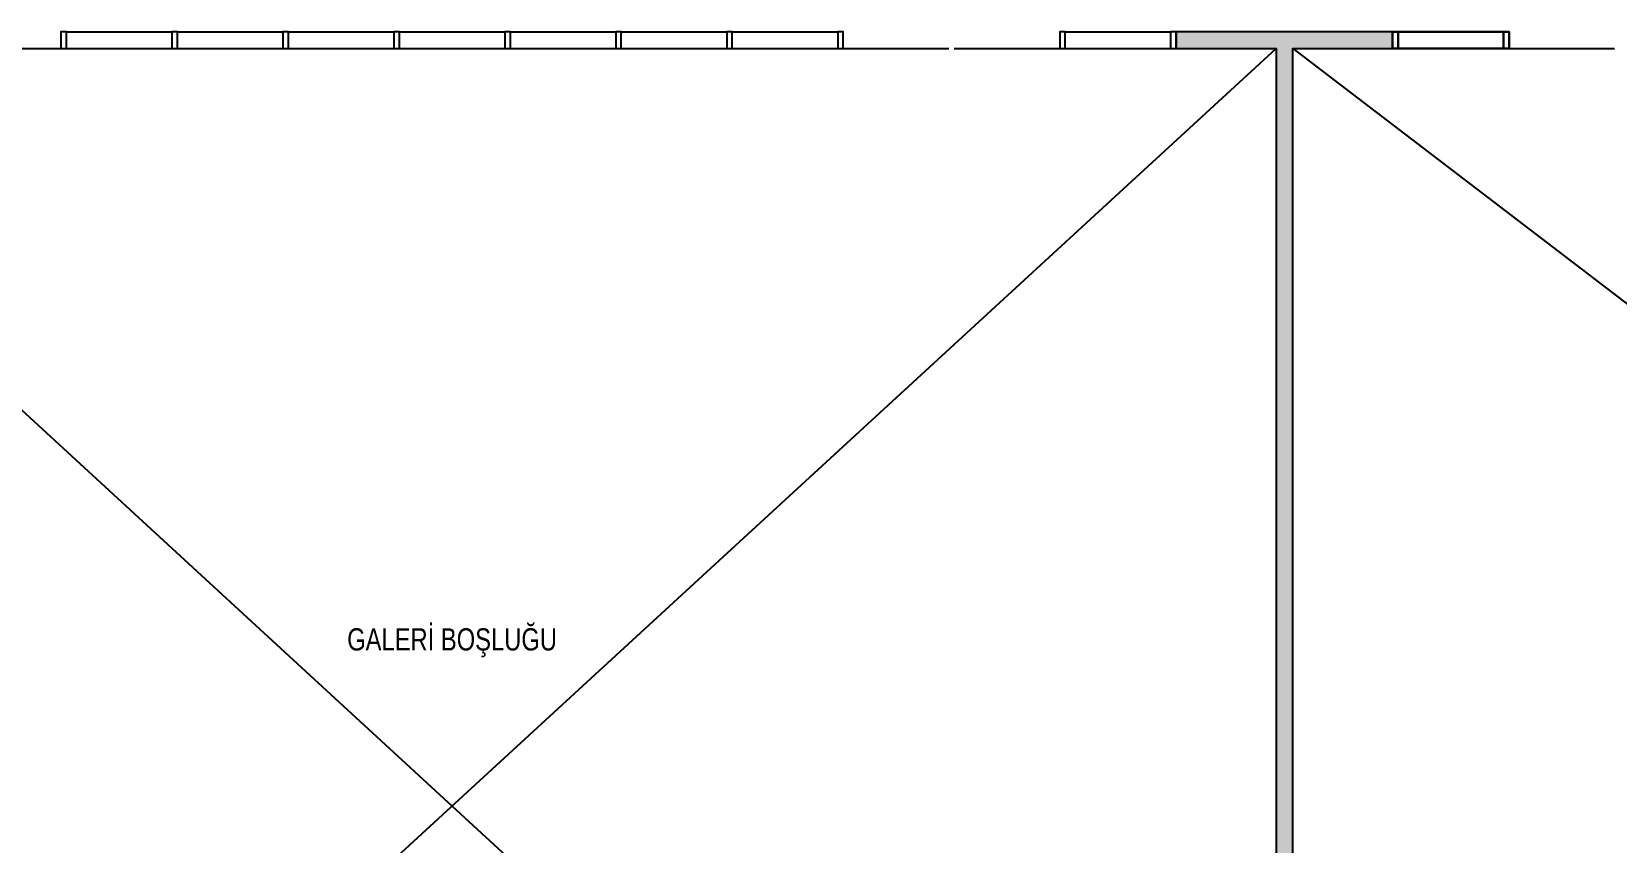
# Model space of a CAD drawing. Header units: centimetres. Extents: x 26200 to 113000, y -600 to 9300.
# Drawn here: x 91712 to 93141, y 2257 to 2989 of the extents above; entities that cross this region are included whole.
import ezdxf

# ---------------------------------------------------------------- set-up
doc = ezdxf.new("R2010")
doc.units = ezdxf.units.CM
for name, color, linetype in [('A-ANNO-TEXT', 8, 'Continuous'), ('A-ELEV-04', 8, 'Continuous'), ('A-GLAZ-FRME', 8, 'Continuous'), ('A-GLAZ-FULL', 8, 'Continuous'), ('A-GLAZ-SILL', 8, 'Continuous'), ('A-WALL', 8, 'Continuous'), ('A-WALL-HTCH', 8, 'Continuous')]:
    doc.layers.add(name, color=color, linetype=linetype)
doc.styles.add('Fields_100', font='act_simplex.shx', dxfattribs={"width": 0.8, "height": 20})

msp = doc.modelspace()

# ---------------------------------------------------------------- hatches: boundary and pattern name
at = {"layer": 'A-WALL-HTCH'}
h = msp.add_hatch(dxfattribs=at)
h.set_pattern_fill('DASH', color=256)
h.set_pattern_definition([(0, (80205.6698, 54361.057), (3.175, 3.175), [3.175, -3.175])])
h.paths.add_polyline_path([(92938.4, 2973.6), (92938.4, 2988.6), (92743.4, 2988.6), (92743.4, 2973.6), (92833.4, 2973.6), (92833.4, 1608.6), (92848.4, 1608.6), (92848.4, 2973.6)])

# ---------------------------------------------------------------- linework, layer by layer
at = {"layer": 'A-ELEV-04'}
for p, q in [((91348.4, 1608.6), (92833.4, 2973.6)), ((91348.4, 2973.6), (92833.4, 1608.6)), ((92848.4, 2973.6), (94633.4, 1608.6))]:
    msp.add_line(p, q, dxfattribs=at)
at = {"layer": 'A-GLAZ-FRME'}
for points in [[(91738.4, 2973.6), (91743.4, 2973.6), (91743.4, 2988.6), (91738.4, 2988.6)], [(91838.4, 2973.6), (91843.4, 2973.6), (91843.4, 2988.6), (91838.4, 2988.6)], [(91938.4, 2973.6), (91943.4, 2973.6), (91943.4, 2988.6), (91938.4, 2988.6)], [(92038.4, 2973.6), (92043.4, 2973.6), (92043.4, 2988.6), (92038.4, 2988.6)], [(92138.4, 2973.6), (92143.4, 2973.6), (92143.4, 2988.6), (92138.4, 2988.6)], [(92238.4, 2973.6), (92243.4, 2973.6), (92243.4, 2988.6), (92238.4, 2988.6)], [(92338.4, 2973.6), (92343.4, 2973.6), (92343.4, 2988.6), (92338.4, 2988.6)], [(92438.4, 2973.6), (92443.4, 2973.6), (92443.4, 2988.6), (92438.4, 2988.6)], [(92638.4, 2973.6), (92643.4, 2973.6), (92643.4, 2988.6), (92638.4, 2988.6)], [(92738.4, 2973.6), (92743.4, 2973.6), (92743.4, 2988.6), (92738.4, 2988.6)], [(92943.4, 2973.6), (92938.4, 2973.6), (92938.4, 2988.6), (92943.4, 2988.6)], [(92938.4, 2973.6), (92943.4, 2973.6), (92943.4, 2988.6), (92938.4, 2988.6)], [(93043.4, 2973.6), (93038.4, 2973.6), (93038.4, 2988.6), (93043.4, 2988.6)], [(93038.4, 2973.6), (93043.4, 2973.6), (93043.4, 2988.6), (93038.4, 2988.6)]]:
    msp.add_lwpolyline(points, close=True, dxfattribs=at)
at = {"layer": 'A-GLAZ-FULL'}
for p, q in [((91743.4, 2988.6), (91838.4, 2988.6)), ((91843.4, 2988.6), (91938.4, 2988.6)), ((91943.4, 2988.6), (92038.4, 2988.6)), ((92043.4, 2988.6), (92138.4, 2988.6)), ((92143.4, 2988.6), (92238.4, 2988.6)), ((92243.4, 2988.6), (92338.4, 2988.6)), ((92343.4, 2988.6), (92438.4, 2988.6)), ((92643.4, 2988.6), (92738.4, 2988.6)), ((93038.4, 2988.6), (92943.4, 2988.6))]:
    msp.add_line(p, q, dxfattribs=at)
msp.add_lwpolyline([(92943.4, 2988.6), (93038.4, 2988.6)], dxfattribs=at)
at = {"layer": 'A-GLAZ-SILL'}
for p, q in [((91643.4, 2973.6), (91738.4, 2973.6)), ((91743.4, 2973.6), (91838.4, 2973.6)), ((91843.4, 2973.6), (91938.4, 2973.6)), ((91943.4, 2973.6), (92038.4, 2973.6)), ((92043.4, 2973.6), (92138.4, 2973.6)), ((92143.4, 2973.6), (92238.4, 2973.6)), ((92243.4, 2973.6), (92338.4, 2973.6)), ((92343.4, 2973.6), (92438.4, 2973.6)), ((92443.4, 2973.6), (92538.4, 2973.6)), ((92543.4, 2973.6), (92638.4, 2973.6)), ((92643.4, 2973.6), (92738.4, 2973.6)), ((93038.4, 2973.6), (92943.4, 2973.6)), ((92943.4, 2973.6), (93038.4, 2973.6)), ((93043.4, 2973.6), (93138.4, 2973.6))]:
    msp.add_line(p, q, dxfattribs=at)
at = {"layer": 'A-WALL'}
for points in [[(92743.4, 2973.6), (92743.4, 2988.6)], [(92848.4, 1608.6), (92848.4, 2973.6), (92938.4, 2973.6), (92938.4, 2988.6), (92938.4, 2973.6), (92938.4, 2988.6), (92743.4, 2988.6), (92743.4, 2973.6), (92833.4, 2973.6), (92833.4, 1608.6)]]:
    msp.add_lwpolyline(points, dxfattribs=at)

# ---------------------------------------------------------------- texts
at = {"layer": 'A-ANNO-TEXT', "insert": (92090.9, 2451.1), "char_height": 20, "attachment_point": 2, "style": 'Fields_100'}
msp.add_mtext_dynamic_manual_height_columns('GALERİ BOŞLUĞU', width=436.665, gutter_width=100, heights=[0], dxfattribs=at)

doc.saveas('drawing.dxf')
